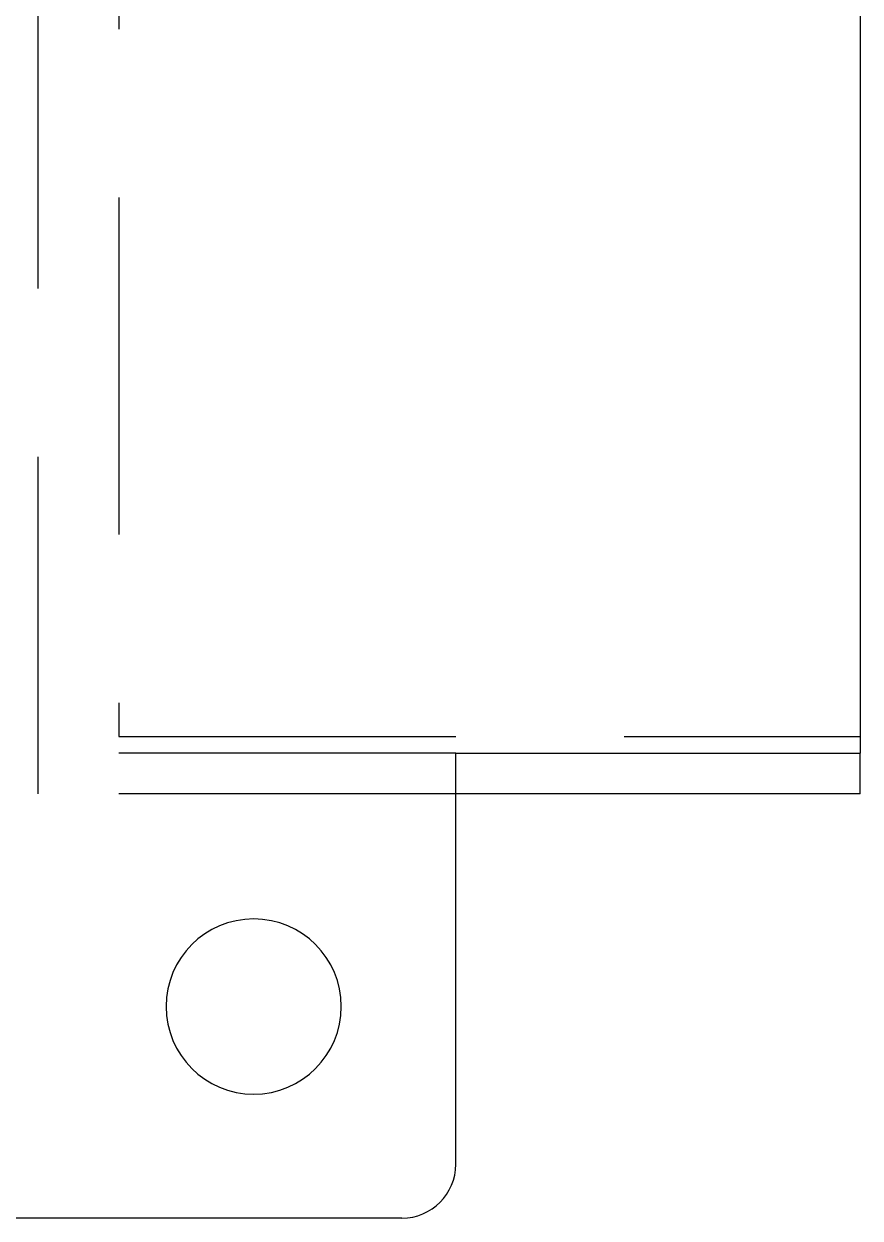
# Model space of a CAD drawing. Header units: millimetres. Extents: x -9.7 to 17, y -113.7 to -66.3.
# Drawn here: x 1.24 to 17, y -113.69 to -91.18 of the extents above; entities that cross this region are included whole.
import ezdxf

# ---------------------------------------------------------------- set-up
doc = ezdxf.new("R2010")
doc.units = ezdxf.units.MM
doc.linetypes.add('HIDDEN', pattern=[9.525, 6.35, -3.175])
doc.layers.get('0').update_dxf_attribs({"lineweight": 70})
doc.layers.add('Hidden', color=7, linetype='HIDDEN', lineweight=70)

msp = doc.modelspace()

# ---------------------------------------------------------------- linework, layer by layer
at = {"color": 7, "lineweight": -3}
for p, q in [((17, -75.082), (17, -104.927)), ((9.38, -104.927), (17, -104.927)), ((9.38, -112.674), (9.38, -104.927)), ((17, -105.689), (17, -104.927)), ((17, -105.689), (9.38, -105.689)), ((8.364, -113.69), (-5.352, -113.69))]:
    msp.add_line(p, q, dxfattribs=at)
at = {"color": 7, "lineweight": -3, "extrusion": (-7.15695e-15, 4.48097e-15, -1)}
msp.add_circle((-5.57, -109.702), 1.651, dxfattribs=at)
at = {"color": 7, "lineweight": -3}
msp.add_arc((8.364, -112.674), 1.016, 270, 0, dxfattribs=at)
at = {"layer": 'Hidden', "color": 7, "lineweight": -3}
for p, q in [((1.506, -105.689), (1.506, -74.32)), ((3.03, -75.4), (3.03, -104.61)), ((3.03, -104.61), (17, -104.61)), ((9.38, -104.927), (1.506, -104.927)), ((9.38, -105.689), (1.506, -105.689))]:
    msp.add_line(p, q, dxfattribs=at)

doc.saveas('drawing.dxf')
